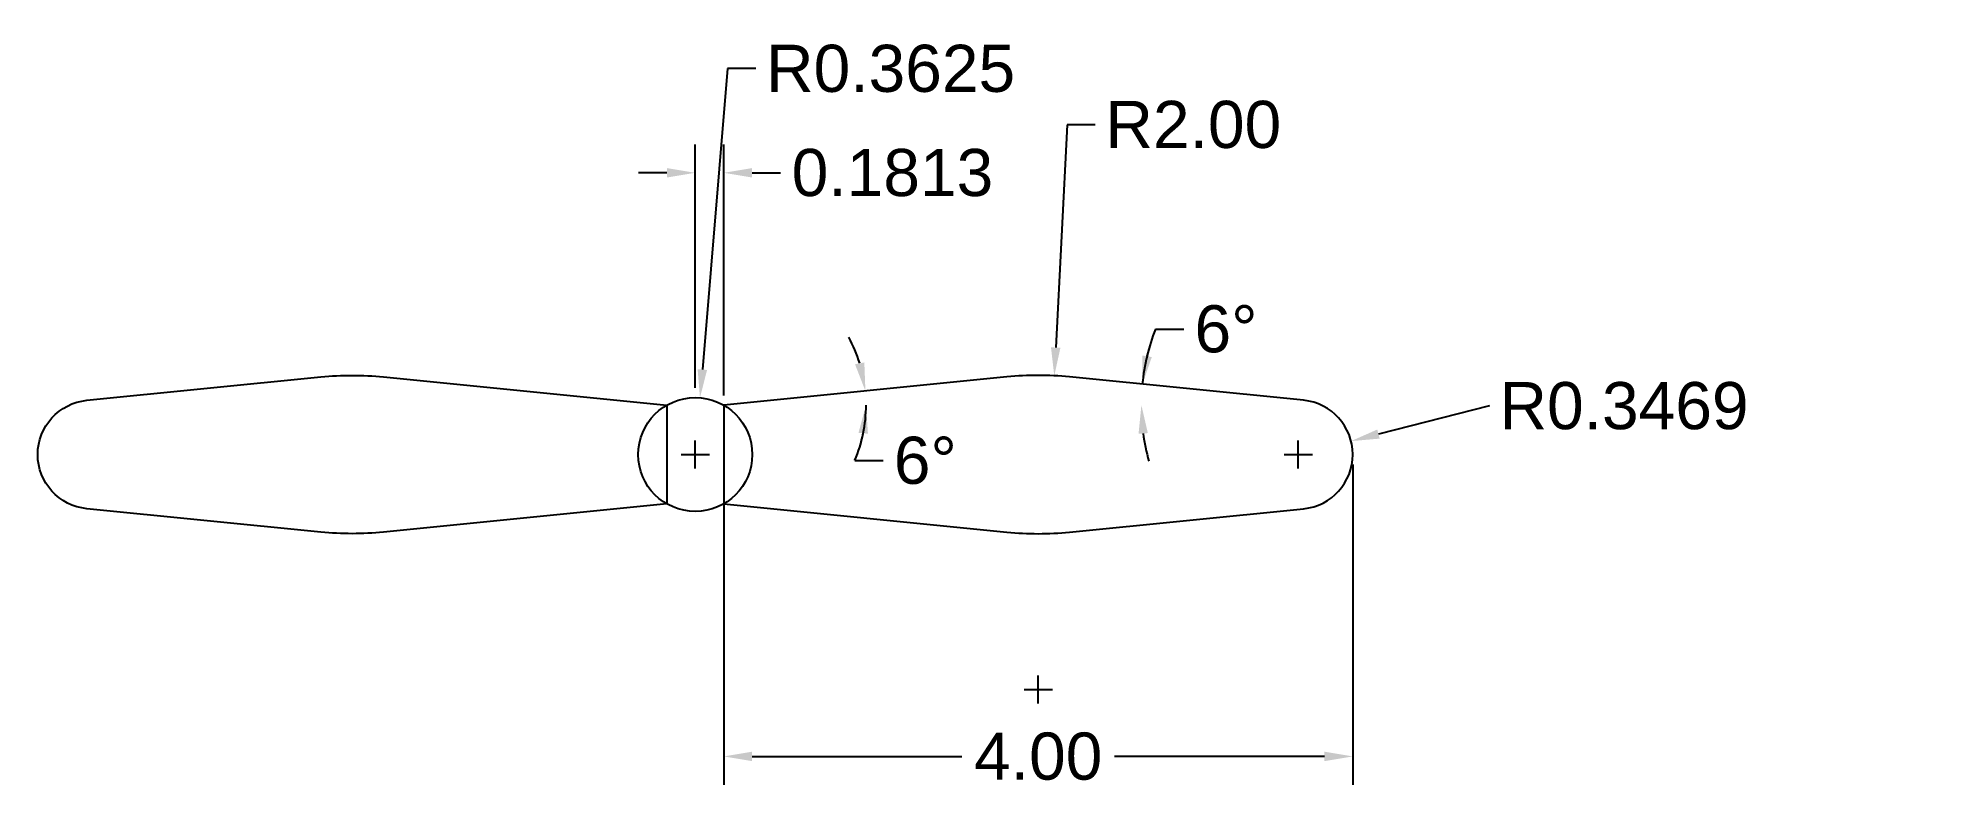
# Model space of a CAD drawing. Header units: inches. Extents: x 26.6 to 38.6, y 10 to 14.8.
import ezdxf

# ---------------------------------------------------------------- set-up
doc = ezdxf.new("R2010")
doc.units = ezdxf.units.IN
doc.header["$MEASUREMENT"] = 0
for name, color, linetype in [('Anotari', 40, 'Continuous'), ('Elice', 130, 'Continuous'), ('Suport_Elice', 6, 'Continuous')]:
    doc.layers.add(name, color=color, linetype=linetype)
doc.styles.get("Standard").update_dxf_attribs({"font": 'arial.ttf'})
doc.dimstyles.get("Standard").update_dxf_attribs({"dimtxt": 0.18, "dimasz": 0.18, "dimexe": 0.18, "dimexo": 0.0625, "dimgap": 0.09, "dimtad": 0, "dimtih": 1, "dimtoh": 1, "dimdec": 4, "dimzin": 0, "dimdsep": 46, "dimtxsty": 'Standard', "dimcen": 0.09, "dimadec": 0, "dimazin": 0, "dimtfac": 1, "dimtdec": 4, "dimtofl": 0, "dimtmove": 0, "dimatfit": 3, "dimfxl": 1, "dimtolj": 1, "dimtzin": 0, "dimarcsym": 0})

# ---------------------------------------------------------------- blocks, each defined once
blk = doc.blocks.new('*D9')
at = {"layer": 'Anotari', "color": 0, "lineweight": -2, "transparency": 16777216}
for p, q in [((30.99, 14.568), (30.83, 12.652)), ((31.17, 14.568), (30.99, 14.568)), ((30.695, 12.112), (30.875, 12.112)), ((30.785, 12.022), (30.785, 12.202))]:
    blk.add_line(p, q, dxfattribs=at)
at = {"layer": 'Anotari', "color": 0, "transparency": 16777216}
blk.add_solid([(30.8, 12.655), (30.86, 12.65), (30.815, 12.473)], dxfattribs=at)
at = {"layer": 'Defpoints', "color": 0, "transparency": 16777216}
for p in [(30.815, 12.473), (30.785, 12.112)]:
    blk.add_point(p, dxfattribs=at)
at = {"layer": 'Anotari', "color": 0, "transparency": 16777216, "insert": (32.027, 14.568), "char_height": 0.3, "attachment_point": 5}
blk.add_mtext('\\A1;R0.3625', dxfattribs=at)
blk = doc.blocks.new('*D10')
at = {"layer": 'Anotari', "color": 0, "lineweight": -2, "transparency": 16777216}
for p, q in [((30.785, 12.537), (30.785, 14.085)), ((30.966, 12.488), (30.966, 14.085)), ((30.605, 13.905), (30.425, 13.905)), ((31.146, 13.905), (31.326, 13.905))]:
    blk.add_line(p, q, dxfattribs=at)
at = {"layer": 'Anotari', "color": 0, "transparency": 16777216}
for points in [[(30.605, 13.935), (30.605, 13.875), (30.785, 13.905)], [(31.146, 13.935), (31.146, 13.875), (30.966, 13.905)]]:
    blk.add_solid(points, dxfattribs=at)
at = {"layer": 'Defpoints', "color": 0, "transparency": 16777216}
for p in [(30.966, 13.905), (30.785, 12.474), (30.966, 12.426)]:
    blk.add_point(p, dxfattribs=at)
at = {"layer": 'Anotari', "color": 0, "transparency": 16777216, "insert": (32.039, 13.905), "char_height": 0.3, "attachment_point": 5}
blk.add_mtext('\\A1;0.1813', dxfattribs=at)
blk = doc.blocks.new('*D11')
at = {"layer": 'Anotari', "color": 0, "lineweight": -2, "transparency": 16777216}
for p, q in [((30.966, 12.049), (30.966, 10.01)), ((34.966, 12.049), (34.966, 10.01)), ((31.146, 10.19), (32.481, 10.19)), ((34.786, 10.19), (33.451, 10.19))]:
    blk.add_line(p, q, dxfattribs=at)
at = {"layer": 'Anotari', "color": 0, "transparency": 16777216}
for points in [[(31.146, 10.22), (31.146, 10.16), (30.966, 10.19)], [(34.786, 10.22), (34.786, 10.16), (34.966, 10.19)]]:
    blk.add_solid(points, dxfattribs=at)
at = {"layer": 'Defpoints', "color": 0, "transparency": 16777216}
for p in [(30.966, 12.112), (34.966, 12.112), (34.966, 10.19)]:
    blk.add_point(p, dxfattribs=at)
at = {"layer": 'Anotari', "color": 0, "transparency": 16777216, "insert": (32.966, 10.19), "char_height": 0.3, "attachment_point": 5}
blk.add_mtext('\\A1;4.00', dxfattribs=at)
blk = doc.blocks.new('*D12')
at = {"layer": 'Anotari', "color": 0, "lineweight": -2, "transparency": 16777216}
for p, q in [((33.149, 14.211), (33.077, 12.793)), ((33.329, 14.211), (33.149, 14.211)), ((32.966, 10.526), (32.966, 10.706)), ((32.876, 10.616), (33.056, 10.616))]:
    blk.add_line(p, q, dxfattribs=at)
at = {"layer": 'Anotari', "color": 0, "transparency": 16777216}
blk.add_solid([(33.047, 12.794), (33.107, 12.791), (33.068, 12.613)], dxfattribs=at)
at = {"layer": 'Defpoints', "color": 0, "transparency": 16777216}
for p in [(33.068, 12.613), (32.966, 10.616)]:
    blk.add_point(p, dxfattribs=at)
at = {"layer": 'Anotari', "color": 0, "transparency": 16777216, "insert": (33.952, 14.211), "char_height": 0.3, "attachment_point": 5}
blk.add_mtext('\\A1;R2.00', dxfattribs=at)
blk = doc.blocks.new('*D13')
at = {"layer": 'Anotari', "color": 0, "lineweight": -2, "transparency": 16777216}
for p, q in [((35.835, 12.421), (35.13, 12.242)), ((34.529, 12.112), (34.709, 12.112)), ((34.619, 12.022), (34.619, 12.202))]:
    blk.add_line(p, q, dxfattribs=at)
at = {"layer": 'Anotari', "color": 0, "transparency": 16777216}
blk.add_solid([(35.122, 12.271), (35.137, 12.213), (34.955, 12.197)], dxfattribs=at)
at = {"layer": 'Defpoints', "color": 0, "transparency": 16777216}
for p in [(34.619, 12.112), (34.955, 12.197)]:
    blk.add_point(p, dxfattribs=at)
at = {"layer": 'Anotari', "color": 0, "transparency": 16777216, "insert": (36.691, 12.421), "char_height": 0.3, "attachment_point": 5}
blk.add_mtext('\\A1;R0.3469', dxfattribs=at)
blk = doc.blocks.new('*D14')
at = {"layer": 'Anotari', "color": 0, "lineweight": -2, "transparency": 16777216}
blk.add_line((31.799, 12.073), (31.979, 12.073), dxfattribs=at)
for start, end in [(17.1255, 28.5403), (337.055, 0), (337.1703, 348.5851)]:
    blk.add_arc((30.966, 12.426), 0.905, start, end, dxfattribs=at)
at = {"layer": 'Anotari', "color": 0, "transparency": 16777216}
for points in [[(31.86, 12.698), (31.801, 12.686), (31.867, 12.516)], [(31.823, 12.25), (31.883, 12.244), (31.871, 12.426)]]:
    blk.add_solid(points, dxfattribs=at)
at = {"layer": 'Defpoints', "color": 0, "transparency": 16777216}
for p in [(32.767, 12.606), (31.869, 12.486), (30.966, 12.426), (30.966, 12.426), (38.594, 12.426)]:
    blk.add_point(p, dxfattribs=at)
at = {"layer": 'Anotari', "color": 0, "transparency": 16777216, "insert": (32.248, 12.073), "char_height": 0.3, "attachment_point": 5}
blk.add_mtext('\\A1;6°', dxfattribs=at)
blk = doc.blocks.new('*D15')
at = {"layer": 'Anotari', "color": 0, "lineweight": -2, "transparency": 16777216}
blk.add_line((33.712, 12.91), (33.892, 12.91), dxfattribs=at)
for start, end in [(158.9019, 174.2894), (158.9366, 166.613), (187.6764, 195.3528)]:
    blk.add_arc((34.966, 12.426), 1.345, start, end, dxfattribs=at)
at = {"layer": 'Anotari', "color": 0, "transparency": 16777216}
for points in [[(33.688, 12.732), (33.628, 12.742), (33.628, 12.559)], [(33.604, 12.244), (33.663, 12.248), (33.622, 12.426)]]:
    blk.add_solid(points, dxfattribs=at)
at = {"layer": 'Defpoints', "color": 0, "transparency": 16777216}
for p in [(33.165, 12.606), (33.622, 12.47), (30.966, 12.426), (34.654, 12.457), (38.594, 12.426)]:
    blk.add_point(p, dxfattribs=at)
at = {"layer": 'Anotari', "color": 0, "transparency": 16777216, "insert": (34.16, 12.91), "char_height": 0.3, "attachment_point": 5}
blk.add_mtext('\\A1;6°', dxfattribs=at)

msp = doc.modelspace()

# ---------------------------------------------------------------- linework, layer by layer
at = {"layer": 'Elice'}
for points in [[(30.60351, 11.79784), (28.80252, 11.61774, -0.04987562), (28.40451, 11.61774), (26.91589, 11.7666, -0.90498756), (26.91589, 12.45695), (28.40451, 12.60581, -0.04987562), (28.80252, 12.60581), (30.60351, 12.42571)], [(30.96601, 11.79784), (32.76701, 11.61774, 0.04987562), (33.16502, 11.61774), (34.65364, 11.7666, 0.90498756), (34.65364, 12.45695), (33.16502, 12.60581, 0.04987562), (32.76701, 12.60581), (30.96601, 12.42571)]]:
    msp.add_lwpolyline(points, format="xyb", close=True, dxfattribs=at)
at = {"layer": 'Suport_Elice'}
msp.add_circle((30.78476, 12.11178), 0.3625, dxfattribs=at)

# ---------------------------------------------------------------- dimensions: what is measured, and where the dimension line sits
at = {"layer": 'Anotari'}
for center, mpoint, override, picture, middle in [((30.78476, 12.11178), (30.81491, 12.47302), {"dimtxt": 0.3}, '*D9', (32.02716, 14.56837)), ((32.96601, 10.61573), (33.06763, 12.61315), {"dimtxt": 0.3, "dimdec": 2}, '*D12', (33.95157, 14.21053)), ((34.61912, 12.11178), (34.95528, 12.19739), {"dimtxt": 0.3}, '*D13', (35.83464, 12.42134))]:
    dim = msp.add_radius_dim(center=center, mpoint=mpoint, dimstyle='Standard', override=override, dxfattribs=at)
    dim.commit()
    dim.dimension.update_dxf_attribs({"geometry": picture, "text_midpoint": middle, "dimtype": 164})
for base, p1, p2, override, picture, middle in [((30.9660125178, 13.9053177114), (30.7847625178, 12.4742754905), (30.9660125178, 12.4257096994), {"dimtxt": 0.3}, '*D10', (32.0387273882, 13.9053177114)), ((34.96601, 10.19012), (30.96601, 12.11178), (34.96601, 12.11178), {"dimtxt": 0.3, "dimdec": 2}, '*D11', (32.96601, 10.19012))]:
    dim = msp.add_linear_dim(base=base, p1=p1, p2=p2, dimstyle='Standard', override=override, dxfattribs=at)
    dim.commit()
    dim.dimension.update_dxf_attribs({"geometry": picture, "text_midpoint": middle})
for base, line2, picture, middle in [((33.62225, 12.47037), ((34.65364, 12.45695), (33.16502, 12.60581)), '*D15', (34.16018, 12.90969)), ((31.869, 12.4858), ((32.76701, 12.60581), (30.96601, 12.42571)), '*D14', (32.24794, 12.0729))]:
    dim = msp.add_angular_dim_2l(base=base, line1=((30.96601, 12.42571), (38.59411, 12.42571)), line2=line2, dimstyle='Standard', override={"dimtxt": 0.3}, dxfattribs=at)
    dim.commit()
    dim.dimension.update_dxf_attribs({"geometry": picture, "text_midpoint": middle})

doc.saveas('drawing.dxf')
